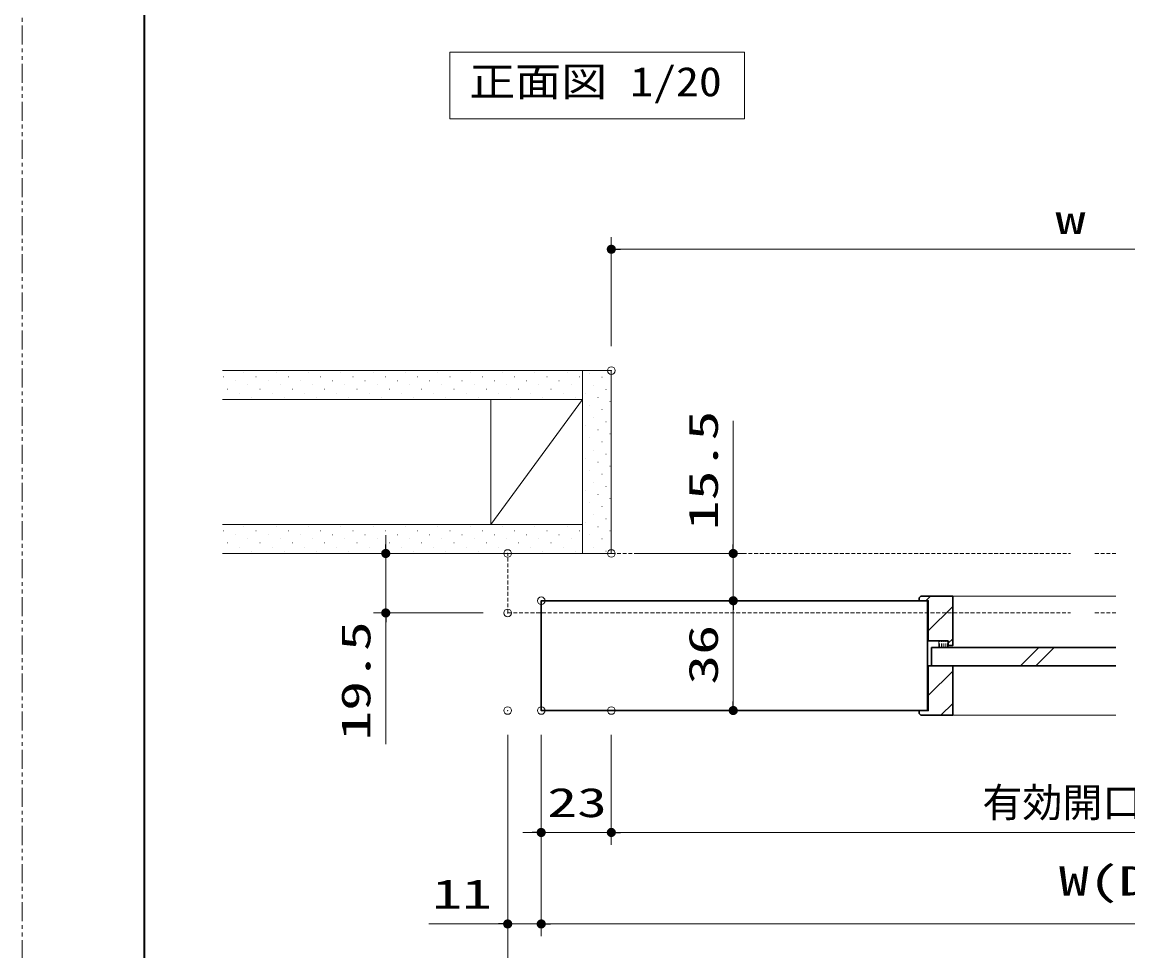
# Model space of a CAD drawing. Units: millimetres, scale not verified. Extents: x -1306 to 1306, y -607 to 607.
# Drawn here: x -1293 to -930.2, y -428.7 to -124.1 of the extents above; entities that cross this region are included whole.
import ezdxf
from ezdxf.enums import TextEntityAlignment as Align

# ---------------------------------------------------------------- set-up
doc = ezdxf.new("R2010")
doc.units = ezdxf.units.MM
doc.header["$LTSCALE"] = 5
doc.header["$PDMODE"] = 32
doc.header["$PDSIZE"] = 2.5
doc.linetypes.add('USER1', pattern=[2.5, 1.25, -0.25, 0.25, -0.25, 0.25, -0.25])
doc.linetypes.add('USER2', pattern=[0.375, 0.25, -0.125])
for name, color, linetype, lineweight in [('0-1_線(黄)', 2, 'Continuous', 15), ('0-3_陰線', 4, 'USER1', 9), ('0-B_点線(水)', 4, 'USER2', 9), ('0-D_線(白)', 7, 'Continuous', 30), ('1-0_線(水)', 4, 'Continuous', 9), ('1-1_寸法線', 3, 'Continuous', 13), ('1-2_ハッチング', 6, 'Continuous', 9), ('1-4_DEFPOINTS', 7, 'Continuous', 5), ('1-5_0', 3, 'Continuous', 25), ('1-7_図面枠', 7, 'Continuous', 35)]:
    doc.layers.add(name, color=color, linetype=linetype, lineweight=lineweight)
doc.styles.add('ＭＳ ゴシック', font='')
doc.styles.get('ＭＳ ゴシック').set_extended_font_data('MS Gothic')

# ---------------------------------------------------------------- blocks, each defined once
blk = doc.blocks.new('_DOT')
at = {"layer": '1-5_0'}
blk.add_line((-2.5, 0), (-5, 0), dxfattribs=at)
for points in [[(0, 0), (-2.5, 0), (-2.48, 0.313)], [(0, 0), (-2.48, -0.313), (-2.5, 0)], [(0, 0), (-2.48, 0.313), (-2.421, 0.622)], [(0, 0), (-2.421, -0.622), (-2.48, -0.313)], [(0, 0), (-2.421, 0.622), (-2.324, 0.92)], [(0, 0), (-2.324, -0.92), (-2.421, -0.622)], [(0, 0), (-2.324, 0.92), (-2.191, 1.204)], [(0, 0), (-2.191, -1.204), (-2.324, -0.92)], [(0, 0), (-2.191, 1.204), (-2.023, 1.469)], [(0, 0), (-2.023, -1.469), (-2.191, -1.204)], [(0, 0), (-2.023, 1.469), (-1.822, 1.711)], [(0, 0), (-1.822, -1.711), (-2.023, -1.469)], [(0, 0), (-1.822, 1.711), (-1.594, 1.926)], [(0, 0), (-1.594, -1.926), (-1.822, -1.711)], [(0, 0), (-1.594, 1.926), (-1.34, 2.111)], [(0, 0), (-1.34, -2.111), (-1.594, -1.926)], [(0, 0), (-1.34, 2.111), (-1.064, 2.262)], [(0, 0), (-1.064, -2.262), (-1.34, -2.111)], [(0, 0), (-1.064, 2.262), (-0.773, 2.378)], [(0, 0), (-0.773, -2.378), (-1.064, -2.262)], [(0, 0), (-0.773, 2.378), (-0.468, 2.456)], [(0, 0), (-0.468, -2.456), (-0.773, -2.378)], [(0, 0), (-0.468, 2.456), (-0.157, 2.495)], [(0, 0), (-0.157, -2.495), (-0.468, -2.456)], [(0, 0), (-0.157, 2.495), (0.157, 2.495)], [(0, 0), (0.157, -2.495), (-0.157, -2.495)], [(0, 0), (0.157, 2.495), (0.468, 2.456)], [(0, 0), (0.468, 2.456), (0.773, 2.378)], [(0, 0), (0.773, 2.378), (1.064, 2.262)], [(0, 0), (1.064, 2.262), (1.34, 2.111)], [(0, 0), (1.34, 2.111), (1.594, 1.926)], [(0, 0), (1.594, 1.926), (1.822, 1.711)], [(0, 0), (1.822, 1.711), (2.023, 1.469)], [(0, 0), (2.023, 1.469), (2.191, 1.204)], [(0, 0), (2.191, 1.204), (2.324, 0.92)], [(0, 0), (2.324, 0.92), (2.421, 0.622)], [(0, 0), (2.421, 0.622), (2.48, 0.313)], [(0, 0), (2.48, 0.313), (2.5, 0)], [(0, 0), (0.468, -2.456), (0.157, -2.495)], [(0, 0), (0.773, -2.378), (0.468, -2.456)], [(0, 0), (1.064, -2.262), (0.773, -2.378)], [(0, 0), (1.34, -2.111), (1.064, -2.262)], [(0, 0), (1.594, -1.926), (1.34, -2.111)], [(0, 0), (1.822, -1.711), (1.594, -1.926)], [(0, 0), (2.023, -1.469), (1.822, -1.711)], [(0, 0), (2.191, -1.204), (2.023, -1.469)], [(0, 0), (2.324, -0.92), (2.191, -1.204)], [(0, 0), (2.421, -0.622), (2.324, -0.92)], [(0, 0), (2.48, -0.313), (2.421, -0.622)], [(0, 0), (2.5, 0), (2.48, -0.313)]]:
    blk.add_solid(points, dxfattribs=at)

msp = doc.modelspace()

# ---------------------------------------------------------------- linework, layer by layer
at = {"layer": '0-1_線(黄)'}
for p, q in [((-1227.274, -238.393), (-1099.663, -238.393)), ((-1109.163, -238.393), (-1109.163, -298.393)), ((-1099.663, -238.393), (-1099.663, -298.393)), ((-1227.274, -247.893), (-1109.163, -247.893)), ((-1139.163, -288.893), (-1109.163, -247.893)), ((-1139.163, -288.893), (-1139.163, -247.893)), ((-1227.274, -288.893), (-1109.163, -288.893)), ((-1227.274, -298.393), (-1099.663, -298.393))]:
    msp.add_line(p, q, dxfattribs=at)
msp.add_lwpolyline([(-1152.619, -133.952), (-1056.004, -133.952), (-1056.004, -155.787), (-1152.619, -155.787)], close=True, dxfattribs=at)
at = {"layer": '0-3_陰線'}
msp.add_line((-1292.964, -594), (-1292.964, 594), dxfattribs=at)
at = {"layer": '0-B_点線(水)'}
for p, q in [((-1133.663, -317.893), (-1133.663, -298.393)), ((-1099.663, -298.393), (-948.993, -298.393)), ((-940.993, -298.393), (-934.195, -298.393)), ((-1133.663, -317.893), (-948.993, -317.893)), ((-940.993, -317.893), (-934.195, -317.893))]:
    msp.add_line(p, q, dxfattribs=at)
at = {"layer": '0-B_点線(水)', "color": 6}
for p, q in [((-992.013, -329.193), (-992.013, -327.093)), ((-991.388, -329.193), (-991.388, -327.093)), ((-990.763, -329.193), (-990.763, -327.093)), ((-990.138, -329.193), (-990.138, -327.093)), ((-989.513, -329.193), (-989.513, -327.093))]:
    msp.add_line(p, q, dxfattribs=at)
at = {"layer": '0-D_線(白)'}
for p, q in [((-1122.663, -315.393), (-1122.663, -348.393)), ((-998.163, -312.393), (-998.663, -312.893)), ((-998.663, -312.893), (-998.663, -313.893)), ((-995.913, -313.893), (-995.913, -349.893)), ((-994.663, -329.193), (-934.195, -329.193)), ((-998.663, -349.893), (-998.663, -350.893)), ((-998.163, -351.393), (-998.663, -350.893))]:
    msp.add_line(p, q, dxfattribs=at)
for points in [[(-995.913, -313.893), (-1122.663, -313.893), (-1122.663, -349.893), (-995.913, -349.893)], [(-998.663, -313.893), (-995.663, -313.893), (-995.663, -327.093)], [(-989.163, -328.593), (-987.663, -328.593), (-987.663, -312.393), (-998.163, -312.393)], [(-989.163, -328.593), (-989.163, -327.093), (-995.663, -327.093)], [(-994.663, -329.193), (-994.663, -335.193), (-934.195, -335.193)], [(-989.163, -328.593), (-989.163, -327.093), (-992.163, -327.093)], [(-998.663, -349.893), (-995.663, -349.893), (-995.663, -335.193)], [(-998.163, -351.393), (-987.663, -351.393), (-987.663, -335.193), (-995.663, -335.193)]]:
    msp.add_lwpolyline(points, dxfattribs=at)
at = {"layer": '1-0_線(水)'}
for p, q in [((-987.663, -312.393), (-934.195, -312.393)), ((-992.163, -327.093), (-992.163, -329.193)), ((-989.163, -328.593), (-989.163, -329.193)), ((-965.404, -335.193), (-959.404, -329.193)), ((-960.404, -335.193), (-954.404, -329.193)), ((-987.663, -351.393), (-934.195, -351.393))]:
    msp.add_line(p, q, dxfattribs=at)
at = {"layer": '1-1_寸法線'}
for p, q in [((-1099.663, -230.393), (-1099.663, -194.624)), ((-1096.663, -198.624), (-800.722, -198.624)), ((-1059.663, -295.393), (-1059.663, -254.845)), ((-1173.663, -295.393), (-1173.663, -292.393)), ((-1141.663, -298.393), (-1177.663, -298.393)), ((-1173.663, -298.393), (-1173.663, -317.893)), ((-1091.663, -298.393), (-1055.663, -298.393)), ((-1059.663, -313.893), (-1059.663, -298.393)), ((-1114.663, -313.893), (-1055.663, -313.893)), ((-1114.663, -313.893), (-1055.663, -313.893)), ((-1141.663, -317.893), (-1177.663, -317.893)), ((-1059.663, -316.893), (-1059.663, -319.893)), ((-1059.663, -316.893), (-1059.663, -346.893)), ((-1173.663, -320.893), (-1173.663, -360.941)), ((-1114.663, -349.893), (-1055.663, -349.893)), ((-1133.663, -357.893), (-1133.663, -453.893)), ((-1133.663, -357.893), (-1133.663, -423.893)), ((-1122.663, -357.893), (-1122.663, -393.893)), ((-1122.663, -357.893), (-1122.663, -423.893)), ((-1122.663, -357.893), (-1122.663, -423.893)), ((-1099.663, -357.893), (-1099.663, -393.893)), ((-1099.663, -357.893), (-1099.663, -393.893)), ((-1125.663, -389.893), (-1128.663, -389.893)), ((-1099.663, -389.893), (-1122.663, -389.893)), ((-1096.663, -389.893), (-1093.663, -389.893)), ((-1096.663, -389.893), (-800.722, -389.893)), ((-1136.663, -419.893), (-1159.568, -419.893)), ((-1122.663, -419.893), (-1133.663, -419.893)), ((-1119.663, -419.893), (-740.722, -419.893)), ((-1119.663, -419.893), (-1116.663, -419.893))]:
    msp.add_line(p, q, dxfattribs=at)
at = {"layer": '1-2_ハッチング'}
for p, q in [((-1220.251, -239.15), (-1220.201, -239.15)), ((-1209.644, -239.15), (-1209.594, -239.15)), ((-1199.038, -239.15), (-1198.988, -239.15)), ((-1188.431, -239.15), (-1188.381, -239.15)), ((-1177.824, -239.15), (-1177.774, -239.15)), ((-1167.218, -239.15), (-1167.168, -239.15)), ((-1156.611, -239.15), (-1156.561, -239.15)), ((-1146.005, -239.15), (-1145.955, -239.15)), ((-1135.398, -239.15), (-1135.348, -239.15)), ((-1124.791, -239.15), (-1124.741, -239.15)), ((-1114.185, -239.15), (-1114.135, -239.15)), ((-1106.73, -239.268), (-1106.68, -239.268)), ((-1226.88, -240.476), (-1226.83, -240.476)), ((-1222.902, -241.801), (-1222.852, -241.801)), ((-1216.273, -240.476), (-1216.223, -240.476)), ((-1212.296, -241.801), (-1212.246, -241.801)), ((-1205.667, -240.476), (-1205.617, -240.476)), ((-1201.689, -241.801), (-1201.639, -241.801)), ((-1195.06, -240.476), (-1195.01, -240.476)), ((-1191.083, -241.801), (-1191.033, -241.801)), ((-1184.454, -240.476), (-1184.404, -240.476)), ((-1180.476, -241.801), (-1180.426, -241.801)), ((-1173.847, -240.476), (-1173.797, -240.476)), ((-1169.869, -241.801), (-1169.819, -241.801)), ((-1163.24, -240.476), (-1163.19, -240.476)), ((-1159.263, -241.801), (-1159.213, -241.801)), ((-1152.634, -240.476), (-1152.584, -240.476)), ((-1148.656, -241.801), (-1148.606, -241.801)), ((-1142.027, -240.476), (-1141.977, -240.476)), ((-1138.05, -241.801), (-1138, -241.801)), ((-1131.421, -240.476), (-1131.371, -240.476)), ((-1127.443, -241.801), (-1127.393, -241.801)), ((-1120.814, -240.476), (-1120.764, -240.476)), ((-1116.836, -241.801), (-1116.786, -241.801)), ((-1110.207, -240.476), (-1110.157, -240.476)), ((-1102.752, -240.594), (-1102.702, -240.594)), ((-1225.554, -244.453), (-1225.504, -244.453)), ((-1221.577, -245.779), (-1221.527, -245.779)), ((-1218.925, -243.127), (-1218.875, -243.127)), ((-1214.947, -244.453), (-1214.897, -244.453)), ((-1210.97, -245.779), (-1210.92, -245.779)), ((-1208.318, -243.127), (-1208.268, -243.127)), ((-1204.341, -244.453), (-1204.291, -244.453)), ((-1200.363, -245.779), (-1200.313, -245.779)), ((-1197.712, -243.127), (-1197.662, -243.127)), ((-1193.734, -244.453), (-1193.684, -244.453)), ((-1189.757, -245.779), (-1189.707, -245.779)), ((-1187.105, -243.127), (-1187.055, -243.127)), ((-1183.128, -244.453), (-1183.078, -244.453)), ((-1179.15, -245.779), (-1179.1, -245.779)), ((-1176.499, -243.127), (-1176.449, -243.127)), ((-1172.521, -244.453), (-1172.471, -244.453)), ((-1168.544, -245.779), (-1168.494, -245.779)), ((-1165.892, -243.127), (-1165.842, -243.127)), ((-1161.914, -244.453), (-1161.864, -244.453)), ((-1157.937, -245.779), (-1157.887, -245.779)), ((-1155.285, -243.127), (-1155.235, -243.127)), ((-1151.308, -244.453), (-1151.258, -244.453)), ((-1147.33, -245.779), (-1147.28, -245.779)), ((-1144.679, -243.127), (-1144.629, -243.127)), ((-1140.701, -244.453), (-1140.651, -244.453)), ((-1136.724, -245.779), (-1136.674, -245.779)), ((-1134.072, -243.127), (-1134.022, -243.127)), ((-1130.095, -244.453), (-1130.045, -244.453)), ((-1126.117, -245.779), (-1126.067, -245.779)), ((-1123.466, -243.127), (-1123.416, -243.127)), ((-1119.488, -244.453), (-1119.438, -244.453)), ((-1115.511, -245.779), (-1115.461, -245.779)), ((-1112.859, -243.127), (-1112.809, -243.127)), ((-1108.056, -245.898), (-1108.006, -245.898)), ((-1105.404, -243.246), (-1105.354, -243.246)), ((-1101.427, -244.572), (-1101.377, -244.572)), ((-1217.599, -247.105), (-1217.549, -247.105)), ((-1206.993, -247.105), (-1206.943, -247.105)), ((-1196.386, -247.105), (-1196.336, -247.105)), ((-1185.779, -247.105), (-1185.729, -247.105)), ((-1175.173, -247.105), (-1175.123, -247.105)), ((-1164.566, -247.105), (-1164.516, -247.105)), ((-1153.96, -247.105), (-1153.91, -247.105)), ((-1143.353, -247.105), (-1143.303, -247.105)), ((-1132.746, -247.105), (-1132.696, -247.105)), ((-1122.14, -247.105), (-1122.09, -247.105)), ((-1111.533, -247.105), (-1111.483, -247.105)), ((-1106.73, -249.875), (-1106.68, -249.875)), ((-1104.078, -247.223), (-1104.028, -247.223)), ((-1100.101, -248.549), (-1100.051, -248.549)), ((-1105.404, -253.853), (-1105.354, -253.853)), ((-1102.752, -251.201), (-1102.702, -251.201)), ((-1108.056, -256.504), (-1108.006, -256.504)), ((-1101.427, -255.178), (-1101.377, -255.178)), ((-1106.73, -260.482), (-1106.68, -260.482)), ((-1104.078, -257.83), (-1104.028, -257.83)), ((-1100.101, -259.156), (-1100.051, -259.156)), ((-1105.404, -264.459), (-1105.354, -264.459)), ((-1102.752, -261.807), (-1102.702, -261.807)), ((-1108.056, -267.111), (-1108.006, -267.111)), ((-1104.078, -268.437), (-1104.028, -268.437)), ((-1101.427, -265.785), (-1101.377, -265.785)), ((-1106.73, -271.088), (-1106.68, -271.088)), ((-1100.101, -269.762), (-1100.051, -269.762)), ((-1105.404, -275.066), (-1105.354, -275.066)), ((-1102.752, -272.414), (-1102.702, -272.414)), ((-1108.056, -277.717), (-1108.006, -277.717)), ((-1104.078, -279.043), (-1104.028, -279.043)), ((-1101.427, -276.392), (-1101.377, -276.392)), ((-1106.73, -281.695), (-1106.68, -281.695)), ((-1100.101, -280.369), (-1100.051, -280.369)), ((-1105.404, -285.672), (-1105.354, -285.672)), ((-1102.752, -283.021), (-1102.702, -283.021)), ((-1220.251, -289.65), (-1220.201, -289.65)), ((-1209.644, -289.65), (-1209.594, -289.65)), ((-1199.038, -289.65), (-1198.988, -289.65)), ((-1188.431, -289.65), (-1188.381, -289.65)), ((-1177.824, -289.65), (-1177.774, -289.65)), ((-1167.218, -289.65), (-1167.168, -289.65)), ((-1156.611, -289.65), (-1156.561, -289.65)), ((-1146.005, -289.65), (-1145.955, -289.65)), ((-1135.398, -289.65), (-1135.348, -289.65)), ((-1124.791, -289.65), (-1124.741, -289.65)), ((-1114.185, -289.65), (-1114.135, -289.65)), ((-1108.056, -288.324), (-1108.006, -288.324)), ((-1104.078, -289.65), (-1104.028, -289.65)), ((-1101.427, -286.998), (-1101.377, -286.998)), ((-1226.88, -290.976), (-1226.83, -290.976)), ((-1222.902, -292.301), (-1222.852, -292.301)), ((-1218.925, -293.627), (-1218.875, -293.627)), ((-1216.273, -290.976), (-1216.223, -290.976)), ((-1212.296, -292.301), (-1212.246, -292.301)), ((-1208.318, -293.627), (-1208.268, -293.627)), ((-1205.667, -290.976), (-1205.617, -290.976)), ((-1201.689, -292.301), (-1201.639, -292.301)), ((-1197.712, -293.627), (-1197.662, -293.627)), ((-1195.06, -290.976), (-1195.01, -290.976)), ((-1191.083, -292.301), (-1191.033, -292.301)), ((-1187.105, -293.627), (-1187.055, -293.627)), ((-1184.454, -290.976), (-1184.404, -290.976)), ((-1180.476, -292.301), (-1180.426, -292.301)), ((-1176.499, -293.627), (-1176.449, -293.627)), ((-1173.847, -290.976), (-1173.797, -290.976)), ((-1169.869, -292.301), (-1169.819, -292.301)), ((-1165.892, -293.627), (-1165.842, -293.627)), ((-1163.24, -290.976), (-1163.19, -290.976)), ((-1159.263, -292.301), (-1159.213, -292.301)), ((-1155.285, -293.627), (-1155.235, -293.627)), ((-1152.634, -290.976), (-1152.584, -290.976)), ((-1148.656, -292.301), (-1148.606, -292.301)), ((-1144.679, -293.627), (-1144.629, -293.627)), ((-1142.027, -290.976), (-1141.977, -290.976)), ((-1138.05, -292.301), (-1138, -292.301)), ((-1134.072, -293.627), (-1134.022, -293.627)), ((-1131.421, -290.976), (-1131.371, -290.976)), ((-1127.443, -292.301), (-1127.393, -292.301)), ((-1123.466, -293.627), (-1123.416, -293.627)), ((-1120.814, -290.976), (-1120.764, -290.976)), ((-1116.836, -292.301), (-1116.786, -292.301)), ((-1112.859, -293.627), (-1112.809, -293.627)), ((-1110.207, -290.976), (-1110.157, -290.976)), ((-1106.73, -292.301), (-1106.68, -292.301)), ((-1102.752, -293.627), (-1102.702, -293.627)), ((-1100.101, -290.976), (-1100.051, -290.976)), ((-1225.554, -294.953), (-1225.504, -294.953)), ((-1221.577, -296.279), (-1221.527, -296.279)), ((-1214.947, -294.953), (-1214.897, -294.953)), ((-1210.97, -296.279), (-1210.92, -296.279)), ((-1204.341, -294.953), (-1204.291, -294.953)), ((-1200.363, -296.279), (-1200.313, -296.279)), ((-1193.734, -294.953), (-1193.684, -294.953)), ((-1189.757, -296.279), (-1189.707, -296.279)), ((-1183.128, -294.953), (-1183.078, -294.953)), ((-1179.15, -296.279), (-1179.1, -296.279)), ((-1172.521, -294.953), (-1172.471, -294.953)), ((-1168.544, -296.279), (-1168.494, -296.279)), ((-1161.914, -294.953), (-1161.864, -294.953)), ((-1157.937, -296.279), (-1157.887, -296.279)), ((-1151.308, -294.953), (-1151.258, -294.953)), ((-1147.33, -296.279), (-1147.28, -296.279)), ((-1140.701, -294.953), (-1140.651, -294.953)), ((-1136.724, -296.279), (-1136.674, -296.279)), ((-1130.095, -294.953), (-1130.045, -294.953)), ((-1126.117, -296.279), (-1126.067, -296.279)), ((-1119.488, -294.953), (-1119.438, -294.953)), ((-1115.511, -296.279), (-1115.461, -296.279)), ((-1105.404, -296.279), (-1105.354, -296.279)), ((-1217.599, -297.605), (-1217.549, -297.605)), ((-1206.993, -297.605), (-1206.943, -297.605)), ((-1196.386, -297.605), (-1196.336, -297.605)), ((-1185.779, -297.605), (-1185.729, -297.605)), ((-1175.173, -297.605), (-1175.123, -297.605)), ((-1164.566, -297.605), (-1164.516, -297.605)), ((-1153.96, -297.605), (-1153.91, -297.605)), ((-1143.353, -297.605), (-1143.303, -297.605)), ((-1132.746, -297.605), (-1132.696, -297.605)), ((-1122.14, -297.605), (-1122.09, -297.605)), ((-1111.533, -297.605), (-1111.483, -297.605)), ((-1101.427, -297.605), (-1101.377, -297.605)), ((-996.436, -313.893), (-994.936, -312.393)), ((-995.663, -323.727), (-987.663, -315.727)), ((-989.163, -327.834), (-987.663, -326.334)), ((-995.663, -344.94), (-987.663, -336.94)), ((-991.509, -351.393), (-987.663, -347.547))]:
    msp.add_line(p, q, dxfattribs=at)
at = {"layer": '1-4_DEFPOINTS'}
for p in [(-1099.663, -238.393), (-1133.663, -298.393), (-1099.663, -298.393), (-1059.663, -298.393), (-1122.663, -313.893), (-1122.663, -313.893), (-1173.663, -317.893), (-1133.663, -317.893), (-1133.663, -349.893), (-1122.663, -349.893), (-1122.663, -349.893), (-1099.663, -349.893), (-1099.663, -349.893), (-1059.663, -349.893), (-1122.663, -389.893), (-1122.663, -419.893)]:
    msp.add_point(p, dxfattribs=at)
at = {"layer": '1-7_図面枠'}
msp.add_lwpolyline([(-1252.964, -554), (347.036, -554), (347.036, 554), (-1252.964, 554)], close=True, dxfattribs=at)

# ---------------------------------------------------------------- block references
at = {"layer": '1-1_寸法線', "xscale": 0.6, "yscale": 0.6}
for p, rotation in [((-1099.663, -198.624), 180), ((-1173.663, -298.393), 270), ((-1059.663, -298.393), 270), ((-1059.663, -313.893), 90), ((-1059.663, -313.893), 90), ((-1173.663, -317.893), 90), ((-1059.663, -349.893), 270), ((-1099.663, -389.893), 180), ((-1099.663, -389.893), 180), ((-1122.663, -419.893), 180), ((-1122.663, -419.893), 180)]:
    msp.add_blockref('_DOT', p, dxfattribs=dict(at, rotation=rotation))
for p in [(-1122.663, -389.893), (-1133.663, -419.893)]:
    msp.add_blockref('_DOT', p, dxfattribs=at)

# ---------------------------------------------------------------- texts
at = {"layer": '0-1_線(黄)', "style": 'ＭＳ ゴシック', "width": 1.15}
msp.add_text('正面図 1/20', height=9.621, dxfattribs=at).set_placement((-1146.302, -151.331), align=Align.BOTTOM_LEFT)
at = {"layer": '1-1_寸法線', "style": 'ＭＳ ゴシック', "width": 1.5}
for s, p in [('w', (-953.931, -196.474)), ('23', (-1120.687, -387.743)), ('W(DW)', (-952.812, -413.458)), ('11', (-1158.425, -417.743))]:
    msp.add_text(s, height=9.604, dxfattribs=at).set_placement(p, align=Align.BOTTOM_LEFT)
for s, p in [('15.5', (-1061.813, -290.75)), ('19.5', (-1175.813, -359.798)), ('36', (-1061.813, -341.417))]:
    msp.add_text(s, height=9.604, rotation=90, dxfattribs=at).set_placement(p, align=Align.BOTTOM_LEFT)
at = {"layer": '1-1_寸法線', "style": 'ＭＳ ゴシック'}
msp.add_text('有効開口W', height=9.621, dxfattribs=at).set_placement((-977.931, -387.743), align=Align.BOTTOM_LEFT)

doc.saveas('drawing.dxf')
